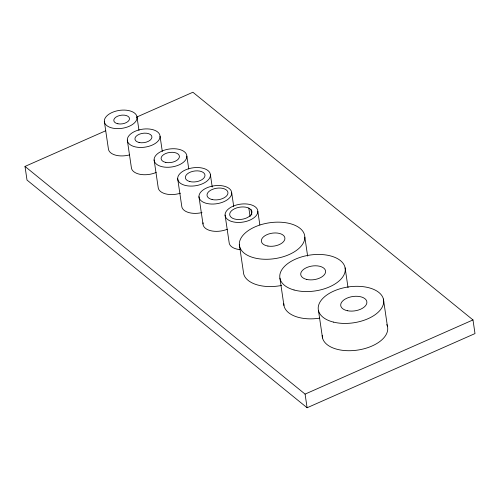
<?xml version="1.0" encoding="UTF-8"?>
<svg xmlns="http://www.w3.org/2000/svg" width="500" height="500" viewBox="0 0 500 500"><rect width="100%" height="100%" fill="white"/><g stroke="black" fill="none" stroke-linecap="round" stroke-linejoin="round"><path stroke-width="0.75" d="M136.456 117.181L192.894 92.244L472.987 319.931L475 333.575L307.106 407.756L27.012 180.069L25 166.425L105.731 130.756M25 166.425L305.087 394.106L472.987 319.931M251.006 209.681A11.225 6.162 -8.4 0 1 240.931 219.438A11.225 6.162 -8.4 0 1 230.55 211.894A11.225 6.162 -8.4 0 1 248.844 208.119L251.006 209.681L251.8 215.094M383.4 299.05L387.431 326.337M345.112 267.863L348.025 287.575M318.494 310.688L322.525 337.981M304.831 237.131A33.006 18.125 -8.4 0 1 256.056 258.288A33.006 18.125 -8.4 0 1 255.331 226.737A33.006 18.125 -8.4 0 1 304.831 237.131L307.631 256.081M305.087 394.106L307.106 407.756M279.906 278.144L283.938 305.438M257.825 211.275A16.506 9.062 -8.4 0 1 233.594 221.981A16.506 9.062 -8.4 0 1 232.931 206.244A16.506 9.062 -8.4 0 1 257.825 211.275L259.844 224.919M248.844 208.119L250.1 216.612M231.713 192.894A16.506 9.062 -8.4 0 1 207.481 203.6A16.506 9.062 -8.4 0 1 206.819 187.856A16.506 9.062 -8.4 0 1 231.713 192.894L233.731 206.537M239.312 244.306L243.344 271.6A33.006 18.125 -8.4 0 0 281.5 285.469M225.075 215.056L229.106 242.35A16.506 9.062 -8.4 0 0 240.244 249.644M210.431 174.919A16.506 9.062 -8.4 0 1 186.2 185.631A16.506 9.062 -8.4 0 1 185.538 169.887A16.506 9.062 -8.4 0 1 210.431 174.919L212.225 187.05M198.962 196.675L202.994 223.969M186.856 156.113A16.506 9.062 -8.4 0 1 162.625 166.819A16.506 9.062 -8.4 0 1 161.962 151.081A16.506 9.062 -8.4 0 1 186.856 156.113L188.762 169M177.681 178.706L181.713 205.994A16.506 9.062 -8.4 0 0 202.006 212.569M160.062 136.287A16.506 9.062 -8.4 0 1 135.825 146.994A16.506 9.062 -8.4 0 1 135.169 131.25A16.506 9.062 -8.4 0 1 160.062 136.287L162.3 151.45M154.106 159.894L158.138 187.188A16.506 9.062 -8.4 0 0 180.469 193.194M137.075 117.469A16.506 9.062 -8.4 0 1 112.837 128.175A16.506 9.062 -8.4 0 1 112.175 112.438A16.506 9.062 -8.4 0 1 137.075 117.469L138.975 130.356M127.306 140.069L131.337 167.362A16.506 9.062 -8.4 0 0 156.231 172.394M104.319 121.25L108.35 148.544A16.506 9.062 -8.4 0 0 129.331 154.938M227.275 229.262A16.506 9.062 -8.4 0 1 210.294 230.606A16.506 9.062 -8.4 0 1 203.081 222.763M319.769 318.137A33.006 18.125 -8.4 0 1 283.781 303.544M386.788 324.531A33.006 18.125 -8.4 0 1 358.881 349.888A33.006 18.125 -8.4 0 1 322.219 335.469M139.069 142.487A8.581 4.713 -8.4 0 0 151.95 137.162A8.581 4.713 -8.4 0 0 139.281 134.244A8.581 4.713 -8.4 0 0 139.069 142.487M117.875 123.775A7.925 4.35 -8.4 0 0 129.506 118.637A7.925 4.35 -8.4 0 0 117.556 116.219A7.925 4.35 -8.4 0 0 117.875 123.775M165.844 162.425A9.244 5.075 -8.4 0 0 179.419 156.431A9.244 5.075 -8.4 0 0 165.475 153.613A9.244 5.075 -8.4 0 0 165.844 162.425M189.838 181.562A9.9 5.438 -8.4 0 0 204.975 175.675A9.9 5.438 -8.4 0 0 190.662 172.006A9.9 5.438 -8.4 0 0 189.838 181.562M212.106 199.537A10.562 5.8 -8.4 0 0 227.969 192.987A10.562 5.8 -8.4 0 0 212.381 189.394A10.562 5.8 -8.4 0 0 212.106 199.537M267.919 246.056A11.881 6.525 -8.4 0 0 284.894 237.987A11.881 6.525 -8.4 0 0 266.569 234.838A11.881 6.525 -8.4 0 0 267.919 246.056M294.025 289.975A33.006 18.125 -8.4 0 0 345.175 271.044A33.006 18.125 -8.4 0 0 298.325 258A33.006 18.125 -8.4 0 0 294.025 289.975M306.788 279.45A12.544 6.887 -8.4 0 0 325.6 271.656A12.544 6.887 -8.4 0 0 307.075 267.406A12.544 6.887 -8.4 0 0 306.788 279.45M333.512 322.113A33.006 18.125 -8.4 0 0 383.688 302.2A33.006 18.125 -8.4 0 0 335.644 290.294A33.006 18.125 -8.4 0 0 333.512 322.113M347.544 310.75A13.206 7.25 -8.4 0 0 366.894 302.156A13.206 7.25 -8.4 0 0 346.95 298.163A13.206 7.25 -8.4 0 0 347.544 310.75"/></g></svg>
